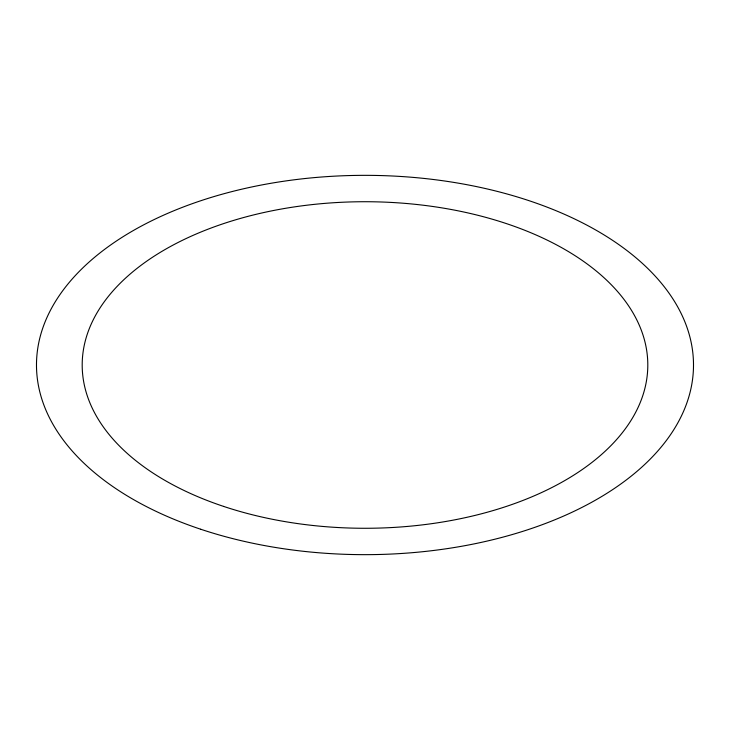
<?xml version="1.0" encoding="UTF-8"?>
<svg xmlns="http://www.w3.org/2000/svg" width="730" height="730" viewBox="0 0 730 730"><rect width="100%" height="100%" fill="white"/><g stroke="black" fill="none" stroke-linecap="round" stroke-linejoin="round"><path stroke-width="1.09" d="M200.75 529.25A328.5 189.654 0 0 0 693.5 365A328.5 189.654 0 0 0 200.75 200.75A328.5 189.654 0 0 0 200.75 529.25M223.599 506.401A282.802 163.274 0 0 0 647.802 365A282.802 163.274 0 0 0 223.599 223.599A282.802 163.274 0 0 0 223.599 506.401"/></g></svg>
